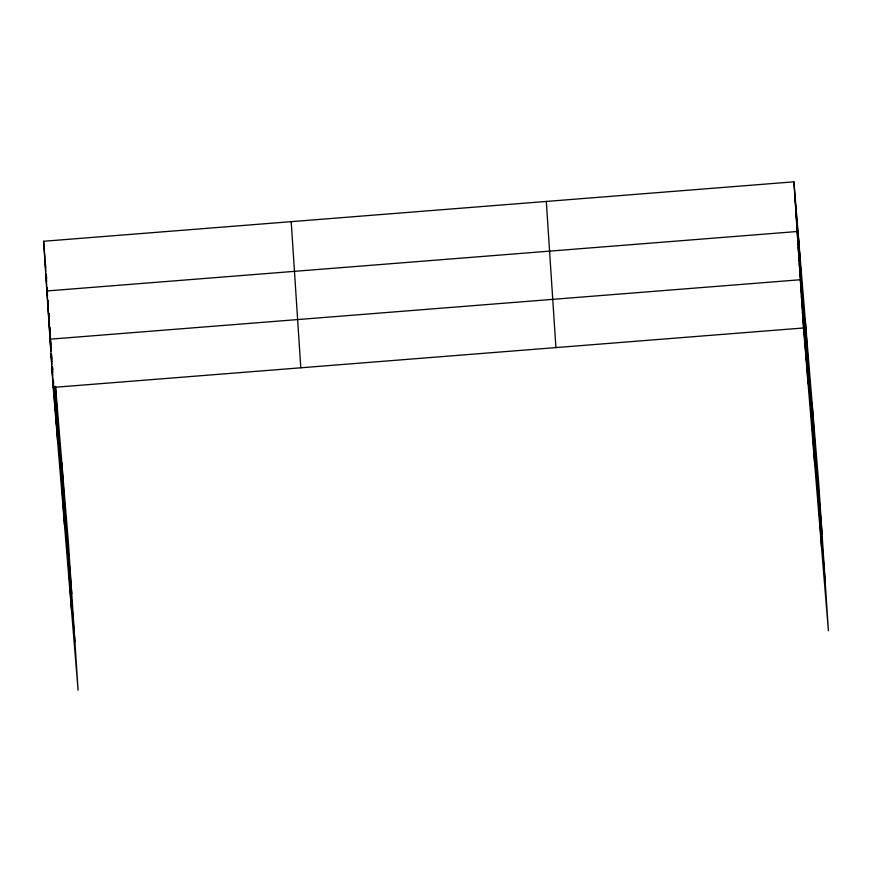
<?xml version="1.0" encoding="UTF-8"?>
<svg xmlns="http://www.w3.org/2000/svg" width="872" height="872" viewBox="0 0 872 872"><rect width="100%" height="100%" fill="white"/><g stroke="black" fill="none" stroke-linecap="round" stroke-linejoin="round"><path stroke-width="1.31" d="M55.568 386.787L68.496 544.03L78.088 690.177L53.192 387.419L43.6 241.272L793.912 181.823L818.808 484.581L828.4 630.729L803.504 327.97L793.912 181.823M53.192 387.419L803.504 327.97M795.002 198.391L799.602 254.319M796.092 214.948L800.681 270.887M822.067 534.274L797.172 231.516L46.859 290.965L48.396 309.615M798.229 247.594L802.829 303.521M799.286 263.66L803.886 319.599M825.228 582.496L800.343 279.738L50.031 339.186L51.012 351.176M801.401 295.815L806.001 351.754M802.458 311.893L807.047 367.831M43.6 241.272L44.919 257.262M45.246 261.251L45.791 267.911M46.336 274.571L46.663 278.56M44.69 257.84L45.78 271.159M45.998 273.819L46.663 281.809M47.099 287.139L47.535 292.469M48.189 300.459L48.407 303.118M45.78 274.397L46.652 285.057M46.87 287.716L47.524 295.706M47.96 301.036L48.407 306.366M48.952 313.026L49.279 317.016M48.723 313.604L49.268 320.264M49.824 326.924L50.151 330.913M54.805 387.626L71.755 593.723M47.916 307.042L49.235 323.022M49.562 327.022L50.107 333.671M50.652 340.331L50.979 344.331M48.974 323.12L50.184 337.769M50.402 340.429L51.056 348.418M51.492 353.749L51.928 359.079M52.593 367.068L52.811 369.728M51.23 353.847L51.895 361.836M52.331 367.156L52.767 372.486M53.421 380.475L53.639 383.146M53.977 387.135L74.927 641.945M51.088 355.264L51.851 364.594M52.069 367.254L52.723 375.243M53.17 380.574L55.688 411.203M52.146 371.341L56.745 427.28M812.105 403.126L821.707 549.273M805.205 319.207L814.808 465.354M798.512 237.762L808.104 383.909M546.308 201.443L555.911 347.59M291.204 221.651L300.796 367.799M61.792 462.585L71.395 608.721M55.394 386.307L64.495 524.802M54.097 387.092L57.792 443.358"/></g></svg>
